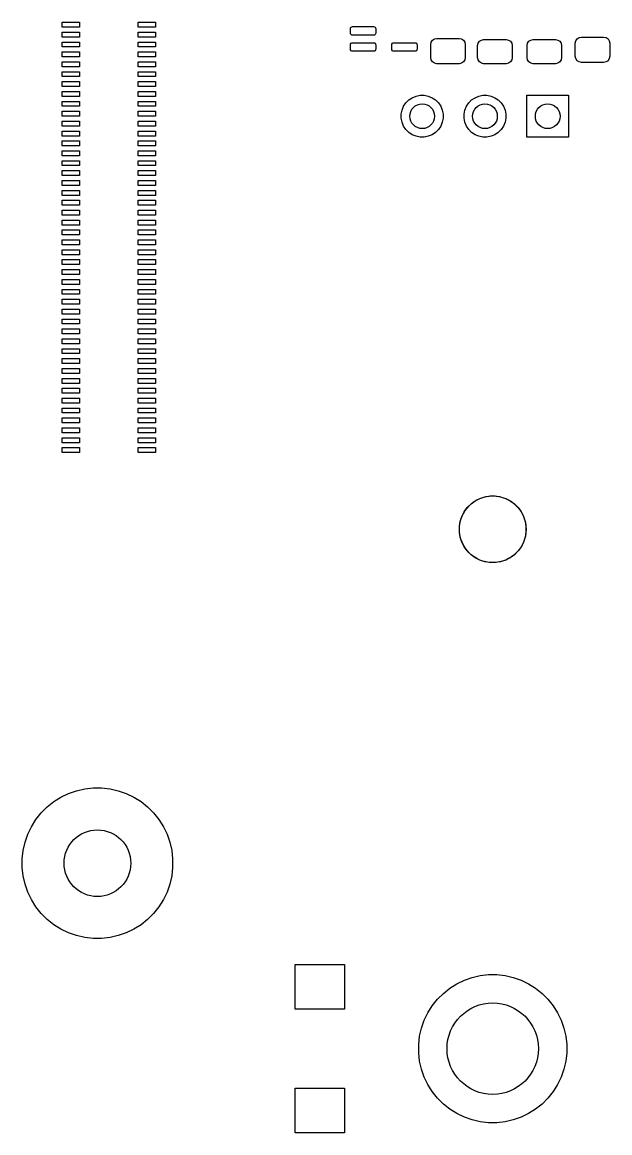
# Model space of a CAD drawing. Header units: inches. Extents: x 0.71 to 7.54, y -5.09 to -0.82.
# Drawn here: x 3.384 to 4.32, y -4.819 to -3.051 of the extents above; entities that cross this region are included whole.
import ezdxf

# ---------------------------------------------------------------- set-up
doc = ezdxf.new("R2010")
doc.units = ezdxf.units.IN
doc.header["$MEASUREMENT"] = 0
doc.layers.add('BLACK', color=250, linetype='CONTINUOUS')

msp = doc.modelspace()

# ---------------------------------------------------------------- linework, layer by layer
at = {"layer": 'BLACK', "linetype": 'CONTINUOUS'}
for p, q in [((3.4476, -3.0591), (3.4476, -3.0512)), ((3.4476, -3.0512), (3.4752, -3.0512)), ((3.4752, -3.0512), (3.4752, -3.0591)), ((3.5689, -3.0591), (3.5689, -3.0512)), ((3.5689, -3.0512), (3.5965, -3.0512)), ((3.5965, -3.0512), (3.5965, -3.0591)), ((3.4752, -3.0591), (3.4476, -3.0591)), ((3.4476, -3.0748), (3.4476, -3.0669)), ((3.4476, -3.0669), (3.4752, -3.0669)), ((3.4752, -3.0748), (3.4476, -3.0748)), ((3.4752, -3.0669), (3.4752, -3.0748)), ((3.5965, -3.0591), (3.5689, -3.0591)), ((3.5689, -3.0748), (3.5689, -3.0669)), ((3.5689, -3.0669), (3.5965, -3.0669)), ((3.5965, -3.0748), (3.5689, -3.0748)), ((3.5965, -3.0669), (3.5965, -3.0748)), ((3.9071, -3.0616), (3.9074, -3.0603)), ((3.9071, -3.0685), (3.9071, -3.0616)), ((3.9074, -3.0698), (3.9071, -3.0685)), ((3.9074, -3.0603), (3.9081, -3.0592)), ((3.9081, -3.0709), (3.9074, -3.0698)), ((3.9081, -3.0592), (3.9092, -3.0584)), ((3.9092, -3.0717), (3.9081, -3.0709)), ((3.9092, -3.0584), (3.9106, -3.0582)), ((3.9106, -3.0719), (3.9092, -3.0717)), ((3.9106, -3.0582), (3.944, -3.0582)), ((3.944, -3.0719), (3.9106, -3.0719)), ((3.944, -3.0582), (3.9453, -3.0584)), ((3.9453, -3.0717), (3.944, -3.0719)), ((3.9453, -3.0584), (3.9465, -3.0592)), ((3.9465, -3.0709), (3.9453, -3.0717)), ((3.9465, -3.0592), (3.9472, -3.0603)), ((3.9472, -3.0698), (3.9465, -3.0709)), ((3.9472, -3.0603), (3.9475, -3.0616)), ((3.9475, -3.0685), (3.9472, -3.0698)), ((3.9475, -3.0616), (3.9475, -3.0685)), ((4.2682, -3.0778), (4.2714, -3.0757)), ((4.2714, -3.0757), (4.2752, -3.0749)), ((4.2752, -3.0749), (4.3106, -3.0749)), ((4.3106, -3.0749), (4.3144, -3.0757)), ((4.3144, -3.0757), (4.3176, -3.0778)), ((3.4476, -3.0906), (3.4476, -3.0827)), ((3.4476, -3.0827), (3.4752, -3.0827)), ((3.4752, -3.0906), (3.4476, -3.0906)), ((3.4752, -3.0827), (3.4752, -3.0906)), ((3.5689, -3.0906), (3.5689, -3.0827)), ((3.5689, -3.0827), (3.5965, -3.0827)), ((3.5965, -3.0906), (3.5689, -3.0906)), ((3.5965, -3.0827), (3.5965, -3.0906)), ((3.9071, -3.0872), (3.9074, -3.0859)), ((3.9071, -3.0941), (3.9071, -3.0872)), ((3.9074, -3.0859), (3.9081, -3.0848)), ((3.9081, -3.0848), (3.9092, -3.084)), ((3.9092, -3.084), (3.9106, -3.0838)), ((3.9106, -3.0838), (3.944, -3.0838)), ((3.944, -3.0838), (3.9453, -3.084)), ((3.9453, -3.084), (3.9465, -3.0848)), ((3.9465, -3.0848), (3.9472, -3.0859)), ((3.9472, -3.0859), (3.9475, -3.0872)), ((3.9475, -3.0872), (3.9475, -3.0941)), ((3.9731, -3.0872), (3.9733, -3.0859)), ((3.9731, -3.0941), (3.9731, -3.0872)), ((3.9733, -3.0859), (3.9741, -3.0848)), ((3.9741, -3.0848), (3.9752, -3.084)), ((3.9752, -3.084), (3.9765, -3.0838)), ((3.9765, -3.0838), (4.01, -3.0838)), ((4.01, -3.0838), (4.0113, -3.084)), ((4.0113, -3.084), (4.0124, -3.0848)), ((4.0124, -3.0848), (4.0131, -3.0859)), ((4.0131, -3.0859), (4.0134, -3.0872)), ((4.0134, -3.0872), (4.0134, -3.0941)), ((4.035, -3.0867), (4.0358, -3.0829)), ((4.035, -3.1074), (4.035, -3.0867)), ((4.0358, -3.0829), (4.0379, -3.0798)), ((4.0379, -3.0798), (4.0411, -3.0776)), ((4.0411, -3.0776), (4.0449, -3.0769)), ((4.0449, -3.0769), (4.0803, -3.0769)), ((4.0803, -3.0769), (4.0841, -3.0776)), ((4.0841, -3.0776), (4.0873, -3.0798)), ((4.0873, -3.0798), (4.0894, -3.0829)), ((4.0894, -3.0829), (4.0902, -3.0867)), ((4.0902, -3.0867), (4.0902, -3.1074)), ((4.1098, -3.0884), (4.1106, -3.0848)), ((4.1098, -3.1076), (4.1098, -3.0884)), ((4.1106, -3.0848), (4.1127, -3.0816)), ((4.1127, -3.0816), (4.1158, -3.0796)), ((4.1158, -3.0796), (4.1194, -3.0788)), ((4.1194, -3.0788), (4.1554, -3.0788)), ((4.1554, -3.0788), (4.159, -3.0796)), ((4.159, -3.0796), (4.1621, -3.0816)), ((4.1621, -3.0816), (4.1642, -3.0848)), ((4.1642, -3.0848), (4.165, -3.0884)), ((4.165, -3.0884), (4.165, -3.1076)), ((4.1886, -3.0884), (4.1893, -3.0848)), ((4.1886, -3.1076), (4.1886, -3.0884)), ((4.1893, -3.0848), (4.1914, -3.0816)), ((4.1914, -3.0816), (4.1945, -3.0796)), ((4.1945, -3.0796), (4.1982, -3.0788)), ((4.1982, -3.0788), (4.2341, -3.0788)), ((4.2341, -3.0788), (4.2378, -3.0796)), ((4.2378, -3.0796), (4.2409, -3.0816)), ((4.2409, -3.0816), (4.243, -3.0848)), ((4.243, -3.0848), (4.2437, -3.0884)), ((4.2437, -3.0884), (4.2437, -3.1076)), ((4.2654, -3.0847), (4.2661, -3.081)), ((4.2654, -3.1054), (4.2654, -3.0847)), ((4.2661, -3.081), (4.2682, -3.0778)), ((4.3176, -3.0778), (4.3197, -3.081)), ((4.3197, -3.081), (4.3205, -3.0847)), ((4.3205, -3.0847), (4.3205, -3.1054)), ((3.4476, -3.1063), (3.4476, -3.0984)), ((3.4476, -3.0984), (3.4752, -3.0984)), ((3.4752, -3.1063), (3.4476, -3.1063)), ((3.4752, -3.0984), (3.4752, -3.1063)), ((3.5689, -3.1063), (3.5689, -3.0984)), ((3.5689, -3.0984), (3.5965, -3.0984)), ((3.5965, -3.1063), (3.5689, -3.1063)), ((3.5965, -3.0984), (3.5965, -3.1063)), ((3.9074, -3.0954), (3.9071, -3.0941)), ((3.9081, -3.0965), (3.9074, -3.0954)), ((3.9092, -3.0973), (3.9081, -3.0965)), ((3.9106, -3.0975), (3.9092, -3.0973)), ((3.944, -3.0975), (3.9106, -3.0975)), ((3.9453, -3.0973), (3.944, -3.0975)), ((3.9465, -3.0965), (3.9453, -3.0973)), ((3.9472, -3.0954), (3.9465, -3.0965)), ((3.9475, -3.0941), (3.9472, -3.0954)), ((3.9733, -3.0954), (3.9731, -3.0941)), ((3.9741, -3.0965), (3.9733, -3.0954)), ((3.9752, -3.0973), (3.9741, -3.0965)), ((3.9765, -3.0975), (3.9752, -3.0973)), ((4.01, -3.0975), (3.9765, -3.0975)), ((4.0113, -3.0973), (4.01, -3.0975)), ((4.0124, -3.0965), (4.0113, -3.0973)), ((4.0131, -3.0954), (4.0124, -3.0965)), ((4.0134, -3.0941), (4.0131, -3.0954)), ((4.0358, -3.1111), (4.035, -3.1074)), ((4.0379, -3.1143), (4.0358, -3.1111)), ((4.0894, -3.1111), (4.0873, -3.1143)), ((4.0902, -3.1074), (4.0894, -3.1111)), ((4.1106, -3.1113), (4.1098, -3.1076)), ((4.165, -3.1076), (4.1642, -3.1113)), ((4.1893, -3.1113), (4.1886, -3.1076)), ((4.2437, -3.1076), (4.243, -3.1113)), ((4.2661, -3.1092), (4.2654, -3.1054)), ((4.2682, -3.1124), (4.2661, -3.1092)), ((4.3197, -3.1092), (4.3176, -3.1124)), ((4.3205, -3.1054), (4.3197, -3.1092)), ((3.4476, -3.122), (3.4476, -3.1142)), ((3.4476, -3.1142), (3.4752, -3.1142)), ((3.4752, -3.122), (3.4476, -3.122)), ((3.4752, -3.1142), (3.4752, -3.122)), ((3.5689, -3.122), (3.5689, -3.1142)), ((3.5689, -3.1142), (3.5965, -3.1142)), ((3.5965, -3.122), (3.5689, -3.122)), ((3.5965, -3.1142), (3.5965, -3.122)), ((4.0411, -3.1165), (4.0379, -3.1143)), ((4.0449, -3.1172), (4.0411, -3.1165)), ((4.0803, -3.1172), (4.0449, -3.1172)), ((4.0841, -3.1165), (4.0803, -3.1172)), ((4.0873, -3.1143), (4.0841, -3.1165)), ((4.1127, -3.1144), (4.1106, -3.1113)), ((4.1158, -3.1165), (4.1127, -3.1144)), ((4.1194, -3.1172), (4.1158, -3.1165)), ((4.1554, -3.1172), (4.1194, -3.1172)), ((4.159, -3.1165), (4.1554, -3.1172)), ((4.1621, -3.1144), (4.159, -3.1165)), ((4.1642, -3.1113), (4.1621, -3.1144)), ((4.1914, -3.1144), (4.1893, -3.1113)), ((4.1945, -3.1165), (4.1914, -3.1144)), ((4.1982, -3.1172), (4.1945, -3.1165)), ((4.2341, -3.1172), (4.1982, -3.1172)), ((4.2378, -3.1165), (4.2341, -3.1172)), ((4.2409, -3.1144), (4.2378, -3.1165)), ((4.243, -3.1113), (4.2409, -3.1144)), ((4.2714, -3.1145), (4.2682, -3.1124)), ((4.2752, -3.1153), (4.2714, -3.1145)), ((4.3106, -3.1153), (4.2752, -3.1153)), ((4.3144, -3.1145), (4.3106, -3.1153)), ((4.3176, -3.1124), (4.3144, -3.1145)), ((3.4476, -3.1378), (3.4476, -3.1299)), ((3.4476, -3.1299), (3.4752, -3.1299)), ((3.4752, -3.1378), (3.4476, -3.1378)), ((3.4476, -3.1535), (3.4476, -3.1457)), ((3.4476, -3.1457), (3.4752, -3.1457)), ((3.4752, -3.1299), (3.4752, -3.1378)), ((3.4752, -3.1457), (3.4752, -3.1535)), ((3.5689, -3.1378), (3.5689, -3.1299)), ((3.5689, -3.1299), (3.5965, -3.1299)), ((3.5965, -3.1378), (3.5689, -3.1378)), ((3.5689, -3.1535), (3.5689, -3.1457)), ((3.5689, -3.1457), (3.5965, -3.1457)), ((3.5965, -3.1299), (3.5965, -3.1378)), ((3.5965, -3.1457), (3.5965, -3.1535)), ((3.4752, -3.1535), (3.4476, -3.1535)), ((3.4476, -3.1693), (3.4476, -3.1614)), ((3.4476, -3.1614), (3.4752, -3.1614)), ((3.4752, -3.1614), (3.4752, -3.1693)), ((3.5965, -3.1535), (3.5689, -3.1535)), ((3.5689, -3.1693), (3.5689, -3.1614)), ((3.5689, -3.1614), (3.5965, -3.1614)), ((3.5965, -3.1614), (3.5965, -3.1693)), ((3.4752, -3.1693), (3.4476, -3.1693)), ((3.4476, -3.185), (3.4476, -3.1772)), ((3.4476, -3.1772), (3.4752, -3.1772)), ((3.4752, -3.1772), (3.4752, -3.185)), ((3.5965, -3.1693), (3.5689, -3.1693)), ((3.5689, -3.185), (3.5689, -3.1772)), ((3.5689, -3.1772), (3.5965, -3.1772)), ((3.5965, -3.1772), (3.5965, -3.185)), ((3.9919, -3.185), (3.9956, -3.1796)), ((3.9956, -3.1796), (4.0002, -3.1749)), ((4.0002, -3.1749), (4.0057, -3.1713)), ((4.0057, -3.1713), (4.0117, -3.1688)), ((4.0117, -3.1688), (4.0182, -3.1675)), ((4.0182, -3.1675), (4.0247, -3.1675)), ((4.0247, -3.1675), (4.0312, -3.1688)), ((4.0312, -3.1688), (4.0372, -3.1713)), ((4.0372, -3.1713), (4.0427, -3.1749)), ((4.0427, -3.1749), (4.0473, -3.1796)), ((4.0473, -3.1796), (4.051, -3.185)), ((4.0919, -3.185), (4.0956, -3.1796)), ((4.0956, -3.1796), (4.1002, -3.1749)), ((4.1002, -3.1749), (4.1057, -3.1713)), ((4.1057, -3.1713), (4.1117, -3.1688)), ((4.1117, -3.1688), (4.1182, -3.1675)), ((4.1182, -3.1675), (4.1247, -3.1675)), ((4.1247, -3.1675), (4.1312, -3.1688)), ((4.1312, -3.1688), (4.1372, -3.1713)), ((4.1372, -3.1713), (4.1427, -3.1749)), ((4.1427, -3.1749), (4.1473, -3.1796)), ((4.1473, -3.1796), (4.151, -3.185)), ((4.188, -3.2343), (4.188, -3.1673)), ((4.188, -3.1673), (4.2549, -3.1673)), ((4.2549, -3.1673), (4.2549, -3.2343)), ((3.4752, -3.185), (3.4476, -3.185)), ((3.4476, -3.2008), (3.4476, -3.1929)), ((3.4476, -3.1929), (3.4752, -3.1929)), ((3.4752, -3.1929), (3.4752, -3.2008)), ((3.5965, -3.185), (3.5689, -3.185)), ((3.5689, -3.2008), (3.5689, -3.1929)), ((3.5689, -3.1929), (3.5965, -3.1929)), ((3.5965, -3.1929), (3.5965, -3.2008)), ((3.9882, -3.1975), (3.9894, -3.1911)), ((3.9882, -3.2041), (3.9882, -3.1975)), ((3.9894, -3.1911), (3.9919, -3.185)), ((4.051, -3.185), (4.0535, -3.1911)), ((4.0535, -3.1911), (4.0548, -3.1975)), ((4.0548, -3.1975), (4.0548, -3.2041)), ((4.0882, -3.1975), (4.0894, -3.1911)), ((4.0882, -3.2041), (4.0882, -3.1975)), ((4.0894, -3.1911), (4.0919, -3.185)), ((4.151, -3.185), (4.1535, -3.1911)), ((4.1535, -3.1911), (4.1548, -3.1975)), ((4.1548, -3.1975), (4.1548, -3.2041)), ((3.4752, -3.2008), (3.4476, -3.2008)), ((3.4476, -3.2165), (3.4476, -3.2087)), ((3.4476, -3.2087), (3.4752, -3.2087)), ((3.4752, -3.2165), (3.4476, -3.2165)), ((3.4752, -3.2087), (3.4752, -3.2165)), ((3.5965, -3.2008), (3.5689, -3.2008)), ((3.5689, -3.2165), (3.5689, -3.2087)), ((3.5689, -3.2087), (3.5965, -3.2087)), ((3.5965, -3.2165), (3.5689, -3.2165)), ((3.5965, -3.2087), (3.5965, -3.2165)), ((3.9894, -3.2105), (3.9882, -3.2041)), ((3.9919, -3.2166), (3.9894, -3.2105)), ((3.9956, -3.222), (3.9919, -3.2166)), ((4.051, -3.2166), (4.0473, -3.222)), ((4.0535, -3.2105), (4.051, -3.2166)), ((4.0548, -3.2041), (4.0535, -3.2105)), ((4.0894, -3.2105), (4.0882, -3.2041)), ((4.0919, -3.2166), (4.0894, -3.2105)), ((4.0956, -3.222), (4.0919, -3.2166)), ((4.151, -3.2166), (4.1473, -3.222)), ((4.1535, -3.2105), (4.151, -3.2166)), ((4.1548, -3.2041), (4.1535, -3.2105)), ((3.4476, -3.2323), (3.4476, -3.2244)), ((3.4476, -3.2244), (3.4752, -3.2244)), ((3.4752, -3.2323), (3.4476, -3.2323)), ((3.4752, -3.2244), (3.4752, -3.2323)), ((3.5689, -3.2323), (3.5689, -3.2244)), ((3.5689, -3.2244), (3.5965, -3.2244)), ((3.5965, -3.2323), (3.5689, -3.2323)), ((3.5965, -3.2244), (3.5965, -3.2323)), ((4.0002, -3.2267), (3.9956, -3.222)), ((4.0057, -3.2303), (4.0002, -3.2267)), ((4.0117, -3.2328), (4.0057, -3.2303)), ((4.0182, -3.2341), (4.0117, -3.2328)), ((4.0247, -3.2341), (4.0182, -3.2341)), ((4.0312, -3.2328), (4.0247, -3.2341)), ((4.0372, -3.2303), (4.0312, -3.2328)), ((4.0427, -3.2267), (4.0372, -3.2303)), ((4.0473, -3.222), (4.0427, -3.2267)), ((4.1002, -3.2267), (4.0956, -3.222)), ((4.1057, -3.2303), (4.1002, -3.2267)), ((4.1117, -3.2328), (4.1057, -3.2303)), ((4.1182, -3.2341), (4.1117, -3.2328)), ((4.1247, -3.2341), (4.1182, -3.2341)), ((4.1312, -3.2328), (4.1247, -3.2341)), ((4.1372, -3.2303), (4.1312, -3.2328)), ((4.1427, -3.2267), (4.1372, -3.2303)), ((4.1473, -3.222), (4.1427, -3.2267)), ((4.2549, -3.2343), (4.188, -3.2343)), ((3.4476, -3.248), (3.4476, -3.2402)), ((3.4476, -3.2402), (3.4752, -3.2402)), ((3.4752, -3.248), (3.4476, -3.248)), ((3.4752, -3.2402), (3.4752, -3.248)), ((3.5689, -3.248), (3.5689, -3.2402)), ((3.5689, -3.2402), (3.5965, -3.2402)), ((3.5965, -3.248), (3.5689, -3.248)), ((3.5965, -3.2402), (3.5965, -3.248)), ((3.4476, -3.2638), (3.4476, -3.2559)), ((3.4476, -3.2559), (3.4752, -3.2559)), ((3.4752, -3.2638), (3.4476, -3.2638)), ((3.4752, -3.2559), (3.4752, -3.2638)), ((3.5689, -3.2638), (3.5689, -3.2559)), ((3.5689, -3.2559), (3.5965, -3.2559)), ((3.5965, -3.2638), (3.5689, -3.2638)), ((3.5965, -3.2559), (3.5965, -3.2638)), ((3.4476, -3.2795), (3.4476, -3.2717)), ((3.4476, -3.2717), (3.4752, -3.2717)), ((3.4752, -3.2795), (3.4476, -3.2795)), ((3.4476, -3.2953), (3.4476, -3.2874)), ((3.4476, -3.2874), (3.4752, -3.2874)), ((3.4752, -3.2717), (3.4752, -3.2795)), ((3.4752, -3.2874), (3.4752, -3.2953)), ((3.5689, -3.2795), (3.5689, -3.2717)), ((3.5689, -3.2717), (3.5965, -3.2717)), ((3.5965, -3.2795), (3.5689, -3.2795)), ((3.5689, -3.2953), (3.5689, -3.2874)), ((3.5689, -3.2874), (3.5965, -3.2874)), ((3.5965, -3.2717), (3.5965, -3.2795)), ((3.5965, -3.2874), (3.5965, -3.2953)), ((3.4752, -3.2953), (3.4476, -3.2953)), ((3.4476, -3.311), (3.4476, -3.3031)), ((3.4476, -3.3031), (3.4752, -3.3031)), ((3.4752, -3.3031), (3.4752, -3.311)), ((3.5965, -3.2953), (3.5689, -3.2953)), ((3.5689, -3.311), (3.5689, -3.3031)), ((3.5689, -3.3031), (3.5965, -3.3031)), ((3.5965, -3.3031), (3.5965, -3.311)), ((3.4752, -3.311), (3.4476, -3.311)), ((3.4476, -3.3268), (3.4476, -3.3189)), ((3.4476, -3.3189), (3.4752, -3.3189)), ((3.4752, -3.3189), (3.4752, -3.3268)), ((3.5965, -3.311), (3.5689, -3.311)), ((3.5689, -3.3268), (3.5689, -3.3189)), ((3.5689, -3.3189), (3.5965, -3.3189)), ((3.5965, -3.3189), (3.5965, -3.3268)), ((3.4752, -3.3268), (3.4476, -3.3268)), ((3.4476, -3.3425), (3.4476, -3.3346)), ((3.4476, -3.3346), (3.4752, -3.3346)), ((3.4752, -3.3346), (3.4752, -3.3425)), ((3.5965, -3.3268), (3.5689, -3.3268)), ((3.5689, -3.3425), (3.5689, -3.3346)), ((3.5689, -3.3346), (3.5965, -3.3346)), ((3.5965, -3.3346), (3.5965, -3.3425)), ((3.4752, -3.3425), (3.4476, -3.3425)), ((3.4476, -3.3583), (3.4476, -3.3504)), ((3.4476, -3.3504), (3.4752, -3.3504)), ((3.4752, -3.3583), (3.4476, -3.3583)), ((3.4752, -3.3504), (3.4752, -3.3583)), ((3.5965, -3.3425), (3.5689, -3.3425)), ((3.5689, -3.3583), (3.5689, -3.3504)), ((3.5689, -3.3504), (3.5965, -3.3504)), ((3.5965, -3.3583), (3.5689, -3.3583)), ((3.5965, -3.3504), (3.5965, -3.3583)), ((3.4476, -3.374), (3.4476, -3.3661)), ((3.4476, -3.3661), (3.4752, -3.3661)), ((3.4752, -3.374), (3.4476, -3.374)), ((3.4752, -3.3661), (3.4752, -3.374)), ((3.5689, -3.374), (3.5689, -3.3661)), ((3.5689, -3.3661), (3.5965, -3.3661)), ((3.5965, -3.374), (3.5689, -3.374)), ((3.5965, -3.3661), (3.5965, -3.374)), ((3.4476, -3.3898), (3.4476, -3.3819)), ((3.4476, -3.3819), (3.4752, -3.3819)), ((3.4752, -3.3898), (3.4476, -3.3898)), ((3.4752, -3.3819), (3.4752, -3.3898)), ((3.5689, -3.3898), (3.5689, -3.3819)), ((3.5689, -3.3819), (3.5965, -3.3819)), ((3.5965, -3.3898), (3.5689, -3.3898)), ((3.5965, -3.3819), (3.5965, -3.3898)), ((3.4476, -3.4055), (3.4476, -3.3976)), ((3.4476, -3.3976), (3.4752, -3.3976)), ((3.4752, -3.4055), (3.4476, -3.4055)), ((3.4752, -3.3976), (3.4752, -3.4055)), ((3.5689, -3.4055), (3.5689, -3.3976)), ((3.5689, -3.3976), (3.5965, -3.3976)), ((3.5965, -3.4055), (3.5689, -3.4055)), ((3.5965, -3.3976), (3.5965, -3.4055)), ((3.4476, -3.4213), (3.4476, -3.4134)), ((3.4476, -3.4134), (3.4752, -3.4134)), ((3.4752, -3.4213), (3.4476, -3.4213)), ((3.4476, -3.437), (3.4476, -3.4291)), ((3.4476, -3.4291), (3.4752, -3.4291)), ((3.4752, -3.4134), (3.4752, -3.4213)), ((3.4752, -3.4291), (3.4752, -3.437)), ((3.5689, -3.4213), (3.5689, -3.4134)), ((3.5689, -3.4134), (3.5965, -3.4134)), ((3.5965, -3.4213), (3.5689, -3.4213)), ((3.5689, -3.437), (3.5689, -3.4291)), ((3.5689, -3.4291), (3.5965, -3.4291)), ((3.5965, -3.4134), (3.5965, -3.4213)), ((3.5965, -3.4291), (3.5965, -3.437)), ((3.4752, -3.437), (3.4476, -3.437)), ((3.4476, -3.4528), (3.4476, -3.4449)), ((3.4476, -3.4449), (3.4752, -3.4449)), ((3.4752, -3.4449), (3.4752, -3.4528)), ((3.5965, -3.437), (3.5689, -3.437)), ((3.5689, -3.4528), (3.5689, -3.4449)), ((3.5689, -3.4449), (3.5965, -3.4449)), ((3.5965, -3.4449), (3.5965, -3.4528)), ((3.4752, -3.4528), (3.4476, -3.4528)), ((3.4476, -3.4685), (3.4476, -3.4606)), ((3.4476, -3.4606), (3.4752, -3.4606)), ((3.4752, -3.4606), (3.4752, -3.4685)), ((3.5965, -3.4528), (3.5689, -3.4528)), ((3.5689, -3.4685), (3.5689, -3.4606)), ((3.5689, -3.4606), (3.5965, -3.4606)), ((3.5965, -3.4606), (3.5965, -3.4685)), ((3.4752, -3.4685), (3.4476, -3.4685)), ((3.4476, -3.4843), (3.4476, -3.4764)), ((3.4476, -3.4764), (3.4752, -3.4764)), ((3.4752, -3.4764), (3.4752, -3.4843)), ((3.5965, -3.4685), (3.5689, -3.4685)), ((3.5689, -3.4843), (3.5689, -3.4764)), ((3.5689, -3.4764), (3.5965, -3.4764)), ((3.5965, -3.4764), (3.5965, -3.4843)), ((3.4752, -3.4843), (3.4476, -3.4843)), ((3.4476, -3.5), (3.4476, -3.4921)), ((3.4476, -3.4921), (3.4752, -3.4921)), ((3.4752, -3.5), (3.4476, -3.5)), ((3.4752, -3.4921), (3.4752, -3.5)), ((3.5965, -3.4843), (3.5689, -3.4843)), ((3.5689, -3.5), (3.5689, -3.4921)), ((3.5689, -3.4921), (3.5965, -3.4921)), ((3.5965, -3.5), (3.5689, -3.5)), ((3.5965, -3.4921), (3.5965, -3.5)), ((3.4476, -3.5157), (3.4476, -3.5079)), ((3.4476, -3.5079), (3.4752, -3.5079)), ((3.4752, -3.5157), (3.4476, -3.5157)), ((3.4752, -3.5079), (3.4752, -3.5157)), ((3.5689, -3.5157), (3.5689, -3.5079)), ((3.5689, -3.5079), (3.5965, -3.5079)), ((3.5965, -3.5157), (3.5689, -3.5157)), ((3.5965, -3.5079), (3.5965, -3.5157)), ((3.4476, -3.5315), (3.4476, -3.5236)), ((3.4476, -3.5236), (3.4752, -3.5236)), ((3.4752, -3.5315), (3.4476, -3.5315)), ((3.4752, -3.5236), (3.4752, -3.5315)), ((3.5689, -3.5315), (3.5689, -3.5236)), ((3.5689, -3.5236), (3.5965, -3.5236)), ((3.5965, -3.5315), (3.5689, -3.5315)), ((3.5965, -3.5236), (3.5965, -3.5315)), ((3.4476, -3.5472), (3.4476, -3.5394)), ((3.4476, -3.5394), (3.4752, -3.5394)), ((3.4752, -3.5472), (3.4476, -3.5472)), ((3.4752, -3.5394), (3.4752, -3.5472)), ((3.5689, -3.5472), (3.5689, -3.5394)), ((3.5689, -3.5394), (3.5965, -3.5394)), ((3.5965, -3.5472), (3.5689, -3.5472)), ((3.5965, -3.5394), (3.5965, -3.5472)), ((3.4476, -3.563), (3.4476, -3.5551)), ((3.4476, -3.5551), (3.4752, -3.5551)), ((3.4752, -3.563), (3.4476, -3.563)), ((3.4752, -3.5551), (3.4752, -3.563)), ((3.5689, -3.563), (3.5689, -3.5551)), ((3.5689, -3.5551), (3.5965, -3.5551)), ((3.5965, -3.563), (3.5689, -3.563)), ((3.5965, -3.5551), (3.5965, -3.563)), ((3.4476, -3.5787), (3.4476, -3.5709)), ((3.4476, -3.5709), (3.4752, -3.5709)), ((3.4752, -3.5787), (3.4476, -3.5787)), ((3.4476, -3.5945), (3.4476, -3.5866)), ((3.4476, -3.5866), (3.4752, -3.5866)), ((3.4752, -3.5709), (3.4752, -3.5787)), ((3.4752, -3.5866), (3.4752, -3.5945)), ((3.5689, -3.5787), (3.5689, -3.5709)), ((3.5689, -3.5709), (3.5965, -3.5709)), ((3.5965, -3.5787), (3.5689, -3.5787)), ((3.5689, -3.5945), (3.5689, -3.5866)), ((3.5689, -3.5866), (3.5965, -3.5866)), ((3.5965, -3.5709), (3.5965, -3.5787)), ((3.5965, -3.5866), (3.5965, -3.5945)), ((3.4752, -3.5945), (3.4476, -3.5945)), ((3.4476, -3.6102), (3.4476, -3.6024)), ((3.4476, -3.6024), (3.4752, -3.6024)), ((3.4752, -3.6024), (3.4752, -3.6102)), ((3.5965, -3.5945), (3.5689, -3.5945)), ((3.5689, -3.6102), (3.5689, -3.6024)), ((3.5689, -3.6024), (3.5965, -3.6024)), ((3.5965, -3.6024), (3.5965, -3.6102)), ((3.4752, -3.6102), (3.4476, -3.6102)), ((3.4476, -3.626), (3.4476, -3.6181)), ((3.4476, -3.6181), (3.4752, -3.6181)), ((3.4752, -3.6181), (3.4752, -3.626)), ((3.5965, -3.6102), (3.5689, -3.6102)), ((3.5689, -3.626), (3.5689, -3.6181)), ((3.5689, -3.6181), (3.5965, -3.6181)), ((3.5965, -3.6181), (3.5965, -3.626)), ((3.4752, -3.626), (3.4476, -3.626)), ((3.4476, -3.6417), (3.4476, -3.6339)), ((3.4476, -3.6339), (3.4752, -3.6339)), ((3.4752, -3.6339), (3.4752, -3.6417)), ((3.5965, -3.626), (3.5689, -3.626)), ((3.5689, -3.6417), (3.5689, -3.6339)), ((3.5689, -3.6339), (3.5965, -3.6339)), ((3.5965, -3.6339), (3.5965, -3.6417)), ((3.4752, -3.6417), (3.4476, -3.6417)), ((3.4476, -3.6575), (3.4476, -3.6496)), ((3.4476, -3.6496), (3.4752, -3.6496)), ((3.4752, -3.6575), (3.4476, -3.6575)), ((3.4752, -3.6496), (3.4752, -3.6575)), ((3.5965, -3.6417), (3.5689, -3.6417)), ((3.5689, -3.6575), (3.5689, -3.6496)), ((3.5689, -3.6496), (3.5965, -3.6496)), ((3.5965, -3.6575), (3.5689, -3.6575)), ((3.5965, -3.6496), (3.5965, -3.6575)), ((3.4476, -3.6732), (3.4476, -3.6654)), ((3.4476, -3.6654), (3.4752, -3.6654)), ((3.4752, -3.6732), (3.4476, -3.6732)), ((3.4752, -3.6654), (3.4752, -3.6732)), ((3.5689, -3.6732), (3.5689, -3.6654)), ((3.5689, -3.6654), (3.5965, -3.6654)), ((3.5965, -3.6732), (3.5689, -3.6732)), ((3.5965, -3.6654), (3.5965, -3.6732)), ((3.4476, -3.689), (3.4476, -3.6811)), ((3.4476, -3.6811), (3.4752, -3.6811)), ((3.4752, -3.689), (3.4476, -3.689)), ((3.4752, -3.6811), (3.4752, -3.689)), ((3.5689, -3.689), (3.5689, -3.6811)), ((3.5689, -3.6811), (3.5965, -3.6811)), ((3.5965, -3.689), (3.5689, -3.689)), ((3.5965, -3.6811), (3.5965, -3.689)), ((3.4476, -3.7047), (3.4476, -3.6969)), ((3.4476, -3.6969), (3.4752, -3.6969)), ((3.4752, -3.7047), (3.4476, -3.7047)), ((3.4752, -3.6969), (3.4752, -3.7047)), ((3.5689, -3.7047), (3.5689, -3.6969)), ((3.5689, -3.6969), (3.5965, -3.6969)), ((3.5965, -3.7047), (3.5689, -3.7047)), ((3.5965, -3.6969), (3.5965, -3.7047)), ((3.4476, -3.7205), (3.4476, -3.7126)), ((3.4476, -3.7126), (3.4752, -3.7126)), ((3.4752, -3.7205), (3.4476, -3.7205)), ((3.4476, -3.7362), (3.4476, -3.7283)), ((3.4476, -3.7283), (3.4752, -3.7283)), ((3.4752, -3.7126), (3.4752, -3.7205)), ((3.4752, -3.7283), (3.4752, -3.7362)), ((3.5689, -3.7205), (3.5689, -3.7126)), ((3.5689, -3.7126), (3.5965, -3.7126)), ((3.5965, -3.7205), (3.5689, -3.7205)), ((3.5689, -3.7362), (3.5689, -3.7283)), ((3.5689, -3.7283), (3.5965, -3.7283)), ((3.5965, -3.7126), (3.5965, -3.7205)), ((3.5965, -3.7283), (3.5965, -3.7362)), ((3.4752, -3.7362), (3.4476, -3.7362)), ((3.5965, -3.7362), (3.5689, -3.7362)), ((4.0934, -3.8237), (4.0993, -3.8179)), ((4.0993, -3.8179), (4.1061, -3.813)), ((4.1061, -3.813), (4.1135, -3.8092)), ((4.1135, -3.8092), (4.1215, -3.8066)), ((4.1215, -3.8066), (4.1297, -3.8053)), ((4.1297, -3.8053), (4.138, -3.8053)), ((4.138, -3.8053), (4.1463, -3.8066)), ((4.1463, -3.8066), (4.1542, -3.8092)), ((4.1542, -3.8092), (4.1616, -3.813)), ((4.1616, -3.813), (4.1684, -3.8179)), ((4.1684, -3.8179), (4.1743, -3.8237)), ((4.0848, -3.8379), (4.0885, -3.8305)), ((4.0885, -3.8305), (4.0934, -3.8237)), ((4.1743, -3.8237), (4.1792, -3.8305)), ((4.1792, -3.8305), (4.183, -3.8379)), ((4.0809, -3.8541), (4.0822, -3.8459)), ((4.0822, -3.8459), (4.0848, -3.8379)), ((4.183, -3.8379), (4.1855, -3.8459)), ((4.1855, -3.8459), (4.1868, -3.8541)), ((4.0809, -3.8624), (4.0809, -3.8541)), ((4.0822, -3.8707), (4.0809, -3.8624)), ((4.0848, -3.8786), (4.0822, -3.8707)), ((4.1855, -3.8707), (4.183, -3.8786)), ((4.1868, -3.8624), (4.1855, -3.8707)), ((4.1868, -3.8541), (4.1868, -3.8624)), ((4.0885, -3.886), (4.0848, -3.8786)), ((4.0934, -3.8928), (4.0885, -3.886)), ((4.1792, -3.886), (4.1743, -3.8928)), ((4.183, -3.8786), (4.1792, -3.886)), ((4.0993, -3.8987), (4.0934, -3.8928)), ((4.1061, -3.9036), (4.0993, -3.8987)), ((4.1135, -3.9074), (4.1061, -3.9036)), ((4.1616, -3.9036), (4.1542, -3.9074)), ((4.1684, -3.8987), (4.1616, -3.9036)), ((4.1743, -3.8928), (4.1684, -3.8987)), ((4.1215, -3.9099), (4.1135, -3.9074)), ((4.1297, -3.9113), (4.1215, -3.9099)), ((4.138, -3.9113), (4.1297, -3.9113)), ((4.1463, -3.9099), (4.138, -3.9113)), ((4.1542, -3.9074), (4.1463, -3.9099)), ((3.458, -4.2788), (3.4707, -4.2744)), ((3.4707, -4.2744), (3.4838, -4.2714)), ((3.4838, -4.2714), (3.4972, -4.2699)), ((3.4972, -4.2699), (3.5107, -4.2699)), ((3.5107, -4.2699), (3.5241, -4.2714)), ((3.5241, -4.2714), (3.5372, -4.2744)), ((3.5372, -4.2744), (3.5499, -4.2788)), ((3.4239, -4.3002), (3.4345, -4.2918)), ((3.4345, -4.2918), (3.4459, -4.2847)), ((3.4459, -4.2847), (3.458, -4.2788)), ((3.5499, -4.2788), (3.562, -4.2847)), ((3.562, -4.2847), (3.5734, -4.2918)), ((3.5734, -4.2918), (3.584, -4.3002)), ((3.406, -4.3203), (3.4144, -4.3097)), ((3.4144, -4.3097), (3.4239, -4.3002)), ((3.584, -4.3002), (3.5935, -4.3097)), ((3.5935, -4.3097), (3.6019, -4.3203)), ((3.3988, -4.3317), (3.406, -4.3203)), ((3.6019, -4.3203), (3.609, -4.3317)), ((3.3886, -4.3565), (3.393, -4.3438)), ((3.393, -4.3438), (3.3988, -4.3317)), ((3.609, -4.3317), (3.6149, -4.3438)), ((3.6149, -4.3438), (3.6193, -4.3565)), ((3.3856, -4.3696), (3.3886, -4.3565)), ((3.6193, -4.3565), (3.6223, -4.3696)), ((3.384, -4.383), (3.3856, -4.3696)), ((3.384, -4.3965), (3.384, -4.383)), ((3.6223, -4.3696), (3.6238, -4.383)), ((3.6238, -4.383), (3.6238, -4.3965)), ((3.3856, -4.4099), (3.384, -4.3965)), ((3.6238, -4.3965), (3.6223, -4.4099)), ((3.3886, -4.423), (3.3856, -4.4099)), ((3.6223, -4.4099), (3.6193, -4.423)), ((3.393, -4.4357), (3.3886, -4.423)), ((3.3988, -4.4478), (3.393, -4.4357)), ((3.6149, -4.4357), (3.609, -4.4478)), ((3.6193, -4.423), (3.6149, -4.4357)), ((3.406, -4.4592), (3.3988, -4.4478)), ((3.609, -4.4478), (3.6019, -4.4592)), ((3.4144, -4.4698), (3.406, -4.4592)), ((3.4239, -4.4793), (3.4144, -4.4698)), ((3.5935, -4.4698), (3.584, -4.4793)), ((3.6019, -4.4592), (3.5935, -4.4698)), ((3.4345, -4.4877), (3.4239, -4.4793)), ((3.4459, -4.4949), (3.4345, -4.4877)), ((3.5734, -4.4877), (3.562, -4.4949)), ((3.584, -4.4793), (3.5734, -4.4877)), ((3.458, -4.5007), (3.4459, -4.4949)), ((3.4707, -4.5051), (3.458, -4.5007)), ((3.4838, -4.5081), (3.4707, -4.5051)), ((3.5372, -4.5051), (3.5241, -4.5081)), ((3.5499, -4.5007), (3.5372, -4.5051)), ((3.562, -4.4949), (3.5499, -4.5007)), ((3.4972, -4.5097), (3.4838, -4.5081)), ((3.5107, -4.5097), (3.4972, -4.5097)), ((3.5241, -4.5081), (3.5107, -4.5097)), ((3.8189, -4.622), (3.8189, -4.5512)), ((3.8189, -4.5512), (3.8976, -4.5512)), ((3.8976, -4.5512), (3.8976, -4.622)), ((4.0767, -4.5817), (4.0887, -4.5759)), ((4.0887, -4.5759), (4.1012, -4.5715)), ((4.1012, -4.5715), (4.1141, -4.5686)), ((4.1141, -4.5686), (4.1272, -4.5671)), ((4.1272, -4.5671), (4.1405, -4.5671)), ((4.1405, -4.5671), (4.1536, -4.5686)), ((4.1536, -4.5686), (4.1666, -4.5715)), ((4.1666, -4.5715), (4.1791, -4.5759)), ((4.1791, -4.5759), (4.191, -4.5817)), ((4.0552, -4.597), (4.0655, -4.5887)), ((4.0655, -4.5887), (4.0767, -4.5817)), ((4.191, -4.5817), (4.2022, -4.5887)), ((4.2022, -4.5887), (4.2126, -4.597)), ((4.0375, -4.6167), (4.0458, -4.6063)), ((4.0458, -4.6063), (4.0552, -4.597)), ((4.2126, -4.597), (4.2219, -4.6063)), ((4.2219, -4.6063), (4.2302, -4.6167)), ((3.8976, -4.622), (3.8189, -4.622)), ((4.0247, -4.6398), (4.0305, -4.6279)), ((4.0305, -4.6279), (4.0375, -4.6167)), ((4.2302, -4.6167), (4.2372, -4.6279)), ((4.2372, -4.6279), (4.243, -4.6398)), ((4.0204, -4.6523), (4.0247, -4.6398)), ((4.243, -4.6398), (4.2474, -4.6523)), ((4.0159, -4.6784), (4.0174, -4.6653)), ((4.0174, -4.6653), (4.0204, -4.6523)), ((4.2474, -4.6523), (4.2503, -4.6653)), ((4.2503, -4.6653), (4.2518, -4.6784)), ((4.0159, -4.6917), (4.0159, -4.6784)), ((4.2518, -4.6784), (4.2518, -4.6917)), ((4.0174, -4.7048), (4.0159, -4.6917)), ((4.2518, -4.6917), (4.2503, -4.7048)), ((4.0204, -4.7177), (4.0174, -4.7048)), ((4.0247, -4.7302), (4.0204, -4.7177)), ((4.2474, -4.7177), (4.243, -4.7302)), ((4.2503, -4.7048), (4.2474, -4.7177)), ((4.0305, -4.7422), (4.0247, -4.7302)), ((4.243, -4.7302), (4.2372, -4.7422)), ((3.8189, -4.8189), (3.8189, -4.748)), ((3.8189, -4.748), (3.8976, -4.748)), ((3.8976, -4.748), (3.8976, -4.8189)), ((4.0375, -4.7534), (4.0305, -4.7422)), ((4.0458, -4.7637), (4.0375, -4.7534)), ((4.2302, -4.7534), (4.2219, -4.7637)), ((4.2372, -4.7422), (4.2302, -4.7534)), ((4.0552, -4.7731), (4.0458, -4.7637)), ((4.2219, -4.7637), (4.2126, -4.7731)), ((4.0655, -4.7814), (4.0552, -4.7731)), ((4.0767, -4.7884), (4.0655, -4.7814)), ((4.0887, -4.7942), (4.0767, -4.7884)), ((4.191, -4.7884), (4.1791, -4.7942)), ((4.2022, -4.7814), (4.191, -4.7884)), ((4.2126, -4.7731), (4.2022, -4.7814)), ((4.1012, -4.7985), (4.0887, -4.7942)), ((4.1141, -4.8015), (4.1012, -4.7985)), ((4.1272, -4.803), (4.1141, -4.8015)), ((4.1405, -4.803), (4.1272, -4.803)), ((4.1536, -4.8015), (4.1405, -4.803)), ((4.1666, -4.7985), (4.1536, -4.8015)), ((4.1791, -4.7942), (4.1666, -4.7985)), ((3.8976, -4.8189), (3.8189, -4.8189))]:
    msp.add_line(p, q, dxfattribs=at)
at = {"layer": 'BLACK'}
for centre, radius in [((4.0215, -3.2008), 0.0197), ((4.1215, -3.2008), 0.0197), ((4.2215, -3.2008), 0.0197), ((4.1339, -3.8583), 0.0531), ((4.1339, -3.8583), 0.0531), ((3.5039, -4.3898), 0.0531), ((3.5039, -4.3898), 0.0531), ((4.1339, -4.685), 0.0728)]:
    msp.add_circle(centre, radius, dxfattribs=at)
at = {"layer": 'WHITE'}
for centre, radius in [((4.0215, -3.2008), 0.0197), ((4.1215, -3.2008), 0.0197), ((4.2215, -3.2008), 0.0197), ((4.1339, -4.685), 0.0728)]:
    msp.add_circle(centre, radius, dxfattribs=at)

doc.saveas('drawing.dxf')
